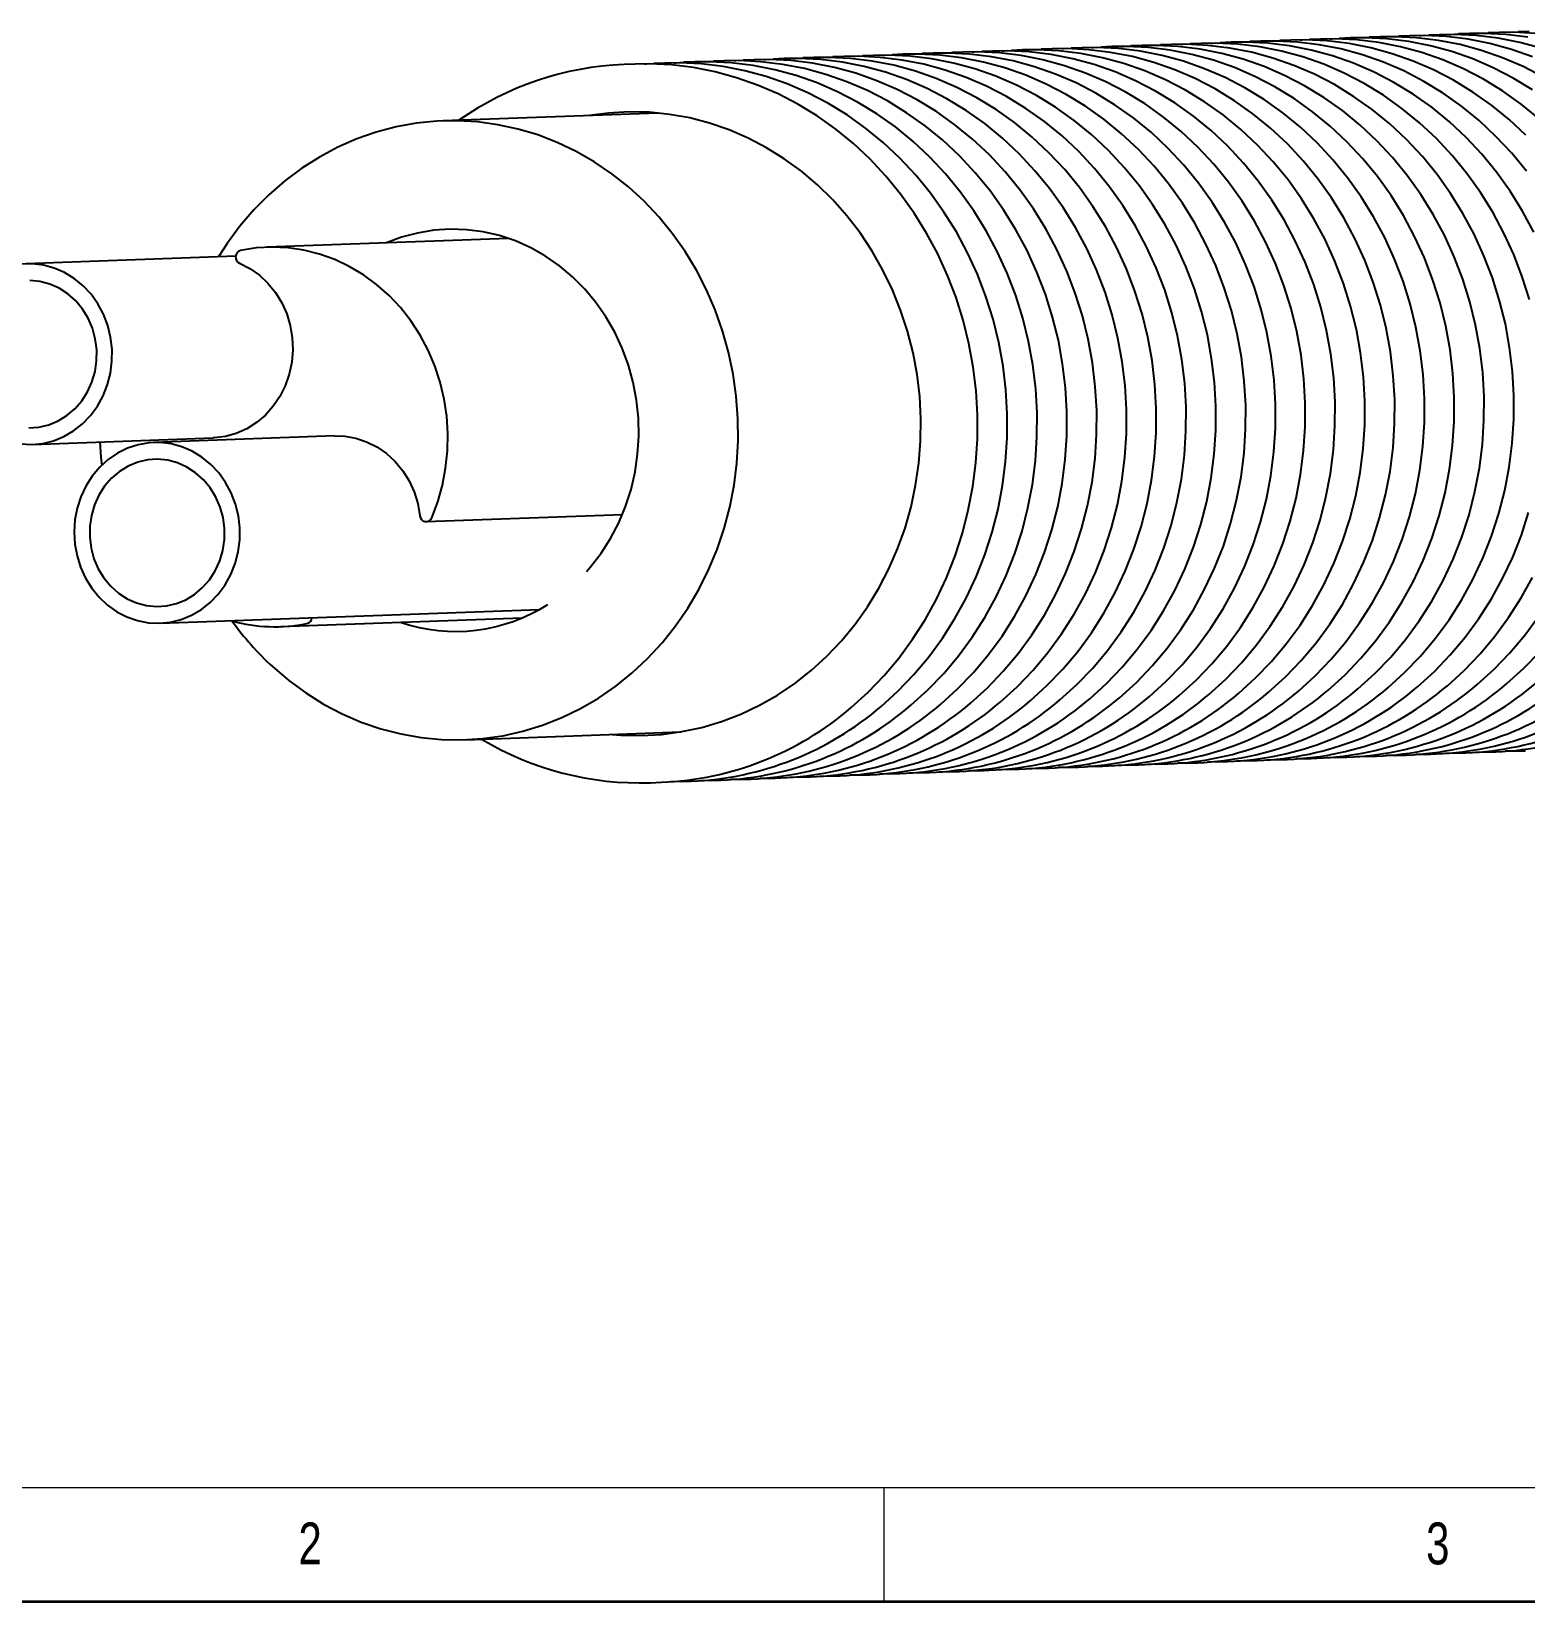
# Model space of a CAD drawing. Header units: millimetres. Extents: x 6 to 413, y 7 to 291.
# Drawn here: x 72.8 to 138.9, y 7.1 to 76.6 of the extents above; entities that cross this region are included whole.
import ezdxf

# ---------------------------------------------------------------- set-up
doc = ezdxf.new("R2010")
doc.units = ezdxf.units.MM
doc.styles.add('SLDTEXTSTYLE2', font='TXT', dxfattribs={"width": 0.75})

msp = doc.modelspace()

# ---------------------------------------------------------------- linework, layer by layer
at = {"color": 7, "linetype": 'Continuous', "lineweight": 25}
for p, q in [((135.0993, 76.4396), (134.6118, 76.4218)), ((136.4181, 76.4879), (135.9305, 76.47)), ((137.7368, 76.5361), (137.2493, 76.5183)), ((139.0555, 76.5843), (138.568, 76.5665)), ((116.6373, 75.7643), (116.1498, 75.7464)), ((117.9561, 75.8125), (117.4685, 75.7947)), ((119.2748, 75.8608), (118.7872, 75.8429)), ((120.5935, 75.909), (120.106, 75.8912)), ((121.9122, 75.9572), (121.4247, 75.9394)), ((123.2309, 76.0055), (122.7434, 75.9876)), ((124.5496, 76.0537), (124.0621, 76.0359)), ((125.8683, 76.102), (125.3808, 76.0841)), ((127.1871, 76.1502), (126.6995, 76.1324)), ((128.5058, 76.1984), (128.0182, 76.1806)), ((129.8245, 76.2467), (129.337, 76.2288)), ((131.1432, 76.2949), (130.6557, 76.2771)), ((132.4619, 76.3431), (131.9744, 76.3253)), ((133.7806, 76.3914), (133.2931, 76.3735)), ((99.4941, 75.1372), (99.0065, 75.1193)), ((100.8128, 75.1854), (100.3252, 75.1676)), ((102.1315, 75.2337), (101.644, 75.2158)), ((103.4502, 75.2819), (102.9627, 75.2641)), ((104.7689, 75.3301), (104.2814, 75.3123)), ((106.0876, 75.3784), (105.6001, 75.3605)), ((107.4063, 75.4266), (106.9188, 75.4088)), ((108.7251, 75.4748), (108.2375, 75.457)), ((110.0438, 75.5231), (109.5562, 75.5053)), ((111.3625, 75.5713), (110.875, 75.5535)), ((112.6812, 75.6196), (112.1937, 75.6017)), ((113.9999, 75.6678), (113.5124, 75.65)), ((115.3186, 75.716), (114.8311, 75.6982)), ((100.51, 72.9729), (90.9988, 72.625)), ((93.8865, 67.427), (83.2004, 67.0361)), ((81.8195, 66.6416), (72.5429, 66.3023)), ((72.8354, 58.3077), (80.8276, 58.6)), ((86.1873, 58.6835), (78.1951, 58.3911)), ((90.2559, 54.8913), (98.9304, 55.2086)), ((78.4875, 50.3965), (95.2587, 51.01)), ((83.8145, 50.2474), (94.5006, 50.6383)), ((92.0005, 45.2433), (101.5116, 45.5912)), ((130.4994, 44.4501), (130.987, 44.4679)), ((131.8181, 44.4983), (131.4023, 44.4896)), ((131.8181, 44.4983), (132.3057, 44.5162)), ((133.1369, 44.5466), (132.721, 44.5378)), ((133.1369, 44.5466), (133.6244, 44.5644)), ((134.4556, 44.5948), (134.0397, 44.5861)), ((134.4556, 44.5948), (134.9431, 44.6126)), ((135.7743, 44.643), (135.3585, 44.6343)), ((135.7743, 44.643), (136.2618, 44.6609)), ((137.093, 44.6913), (136.6772, 44.6825)), ((137.093, 44.6913), (137.5805, 44.7091)), ((138.4117, 44.7395), (137.9959, 44.7308)), ((138.4117, 44.7395), (138.8992, 44.7574)), ((112.0374, 43.7747), (111.6216, 43.766)), ((112.0374, 43.7747), (112.525, 43.7926)), ((113.3561, 43.823), (112.9403, 43.8143)), ((113.3561, 43.823), (113.8437, 43.8408)), ((114.6749, 43.8712), (114.259, 43.8625)), ((114.6749, 43.8712), (115.1624, 43.8891)), ((115.9936, 43.9195), (115.5777, 43.9107)), ((115.9936, 43.9195), (116.4811, 43.9373)), ((117.3123, 43.9677), (116.8965, 43.959)), ((117.3123, 43.9677), (117.7998, 43.9855)), ((118.631, 44.0159), (118.2152, 44.0072)), ((118.631, 44.0159), (119.1185, 44.0338)), ((119.9497, 44.0642), (119.5339, 44.0554)), ((119.9497, 44.0642), (120.4372, 44.082)), ((121.2684, 44.1124), (120.8526, 44.1037)), ((121.2684, 44.1124), (121.756, 44.1303)), ((122.5871, 44.1607), (122.1713, 44.1519)), ((122.5871, 44.1607), (123.0747, 44.1785)), ((123.9059, 44.2089), (123.49, 44.2002)), ((123.9059, 44.2089), (124.3934, 44.2267)), ((125.2246, 44.2571), (124.8087, 44.2484)), ((125.2246, 44.2571), (125.7121, 44.275)), ((126.5433, 44.3054), (126.1275, 44.2966)), ((126.5433, 44.3054), (127.0308, 44.3232)), ((127.862, 44.3536), (127.4462, 44.3449)), ((127.862, 44.3536), (128.3495, 44.3714)), ((129.1807, 44.4018), (128.7649, 44.3931)), ((129.1807, 44.4018), (129.6682, 44.4197)), ((130.4994, 44.4501), (130.0836, 44.4414)), ((100.169, 43.3406), (100.6565, 43.3584)), ((101.4877, 43.3888), (101.0719, 43.3801)), ((101.4877, 43.3888), (101.9752, 43.4067)), ((102.8064, 43.4371), (102.3906, 43.4283)), ((102.8064, 43.4371), (103.294, 43.4549)), ((104.1251, 43.4853), (103.7093, 43.4766)), ((104.1251, 43.4853), (104.6127, 43.5031)), ((105.4439, 43.5336), (105.028, 43.5248)), ((105.4439, 43.5336), (105.9314, 43.5514)), ((106.7626, 43.5818), (106.3467, 43.5731)), ((106.7626, 43.5818), (107.2501, 43.5996)), ((108.0813, 43.63), (107.6655, 43.6213)), ((108.0813, 43.63), (108.5688, 43.6479)), ((109.4, 43.6783), (108.9842, 43.6695)), ((109.4, 43.6783), (109.8875, 43.6961)), ((110.7187, 43.7265), (110.3029, 43.7178)), ((110.7187, 43.7265), (111.2062, 43.7443))]:
    msp.add_line(p, q, dxfattribs=at)
at = {"color": 7, "linetype": 'Continuous', "lineweight": 18}
for p, q in [((221.2163, 12.1436), (11.2973, 12.1436)), ((110.4973, 12.1436), (110.4973, 7.1062))]:
    msp.add_line(p, q, dxfattribs=at)
at = {"color": 7, "linetype": 'Continuous', "lineweight": 35}
msp.add_line((6.2734, 7.1062), (413.064, 7.1062), dxfattribs=at)
at = {"color": 7, "linetype": 'Continuous', "lineweight": 25, "flags": 128}
for points in [[(139.5878, 75.8392), (138.6412, 76.0962), (137.6814, 76.2838), (136.7126, 76.4011), (135.7392, 76.4477), (135.0993, 76.4396)], [(135.5152, 76.4484), (135.5968, 76.4536), (135.9305, 76.47)], [(139.0001, 76.3321), (138.0313, 76.4494), (137.0579, 76.4959), (136.4181, 76.4879)], [(136.8339, 76.4966), (136.9155, 76.5019), (137.2493, 76.5183)], [(139.35, 76.4976), (138.3767, 76.5442), (137.7368, 76.5361)], [(138.1526, 76.5448), (138.2342, 76.5501), (138.568, 76.5665)], [(115.7345, 75.7248), (115.8161, 75.7301), (116.1498, 75.7464)], [(126.2055, 47.2962), (126.9519, 47.9737), (127.6548, 48.7043), (128.3111, 49.4848), (128.9178, 50.3118), (129.4723, 51.1814), (129.9721, 52.0899), (130.4149, 53.0332), (130.7988, 54.007), (131.122, 55.007), (131.3831, 56.0288), (131.581, 57.0677), (131.7147, 58.1192), (131.7837, 59.1785), (131.7876, 60.2409), (131.7264, 61.3017), (131.6005, 62.3561), (131.4103, 63.3995), (131.1567, 64.4271), (130.8409, 65.4343), (130.4643, 66.4168), (130.0285, 67.37), (129.5354, 68.2897), (128.9874, 69.1719), (128.3868, 70.0125), (127.7363, 70.8079), (127.0389, 71.5544), (126.2976, 72.2488), (125.5157, 72.8879), (124.6968, 73.4689), (123.8445, 73.9891), (122.9626, 74.4464), (122.055, 74.8385), (121.1258, 75.1638), (120.1792, 75.4209), (119.2194, 75.6085), (118.2506, 75.7258), (117.2772, 75.7724), (116.6373, 75.7643)], [(117.0532, 75.773), (117.1348, 75.7783), (117.4685, 75.7947)], [(127.5242, 47.3444), (128.2706, 48.0219), (128.9735, 48.7525), (129.6298, 49.5331), (130.2365, 50.36), (130.791, 51.2297), (131.2908, 52.1382), (131.7336, 53.0814), (132.1175, 54.0552), (132.4407, 55.0552), (132.7018, 56.077), (132.8997, 57.1159), (133.0334, 58.1674), (133.1024, 59.2267), (133.1063, 60.2892), (133.0451, 61.3499), (132.9192, 62.4044), (132.729, 63.4477), (132.4755, 64.4753), (132.1596, 65.4826), (131.783, 66.465), (131.3472, 67.4182), (130.8542, 68.338), (130.3061, 69.2201), (129.7055, 70.0607), (129.055, 70.8561), (128.3576, 71.6026), (127.6163, 72.297), (126.8344, 72.9361), (126.0155, 73.5171), (125.1632, 74.0374), (124.2813, 74.4946), (123.3737, 74.8867), (122.4446, 75.2121), (121.4979, 75.4691), (120.5381, 75.6567), (119.5693, 75.774), (118.5959, 75.8206), (117.9561, 75.8125)], [(118.3719, 75.8213), (118.4535, 75.8265), (118.7872, 75.8429)], [(128.8429, 47.3926), (129.5893, 48.0701), (130.2922, 48.8008), (130.9485, 49.5813), (131.5552, 50.4083), (132.1097, 51.2779), (132.6095, 52.1864), (133.0523, 53.1297), (133.4362, 54.1035), (133.7594, 55.1035), (134.0205, 56.1252), (134.2184, 57.1642), (134.3521, 58.2157), (134.4211, 59.275), (134.425, 60.3374), (134.3639, 61.3982), (134.2379, 62.4526), (134.0477, 63.4959), (133.7942, 64.5235), (133.4784, 65.5308), (133.1017, 66.5132), (132.6659, 67.4665), (132.1729, 68.3862), (131.6248, 69.2684), (131.0242, 70.109), (130.3738, 70.9043), (129.6763, 71.6509), (128.935, 72.3452), (128.1531, 72.9843), (127.3342, 73.5653), (126.4819, 74.0856), (125.6, 74.5428), (124.6924, 74.935), (123.7633, 75.2603), (122.8167, 75.5173), (121.8568, 75.705), (120.888, 75.8223), (119.9147, 75.8688), (119.2748, 75.8608)], [(119.6906, 75.8695), (119.7722, 75.8748), (120.106, 75.8912)], [(130.1617, 47.4409), (130.908, 48.1184), (131.6109, 48.849), (132.2672, 49.6296), (132.874, 50.4565), (133.4285, 51.3262), (133.9282, 52.2346), (134.371, 53.1779), (134.7549, 54.1517), (135.0781, 55.1517), (135.3392, 56.1735), (135.5371, 57.2124), (135.6708, 58.2639), (135.7398, 59.3232), (135.7437, 60.3856), (135.6826, 61.4464), (135.5566, 62.5008), (135.3664, 63.5442), (135.1129, 64.5718), (134.7971, 65.579), (134.4204, 66.5615), (133.9846, 67.5147), (133.4916, 68.4344), (132.9435, 69.3166), (132.343, 70.1572), (131.6925, 70.9526), (130.995, 71.6991), (130.2537, 72.3935), (129.4719, 73.0326), (128.6529, 73.6136), (127.8006, 74.1338), (126.9187, 74.5911), (126.0111, 74.9832), (125.082, 75.3085), (124.1354, 75.5656), (123.1755, 75.7532), (122.2068, 75.8705), (121.2334, 75.9171), (120.5935, 75.909)], [(121.0093, 75.9177), (121.0909, 75.923), (121.4247, 75.9394)], [(131.4804, 47.4891), (132.2267, 48.1666), (132.9296, 48.8973), (133.5859, 49.6778), (134.1927, 50.5047), (134.7472, 51.3744), (135.2469, 52.2829), (135.6898, 53.2261), (136.0736, 54.1999), (136.3968, 55.2), (136.658, 56.2217), (136.8558, 57.2607), (136.9895, 58.3121), (137.0585, 59.3714), (137.0624, 60.4339), (137.0013, 61.4947), (136.8753, 62.5491), (136.6852, 63.5924), (136.4316, 64.62), (136.1158, 65.6273), (135.7391, 66.6097), (135.3033, 67.5629), (134.8103, 68.4827), (134.2623, 69.3648), (133.6617, 70.2055), (133.0112, 71.0008), (132.3137, 71.7474), (131.5724, 72.4417), (130.7906, 73.0808), (129.9717, 73.6618), (129.1193, 74.1821), (128.2374, 74.6393), (127.3299, 75.0315), (126.4007, 75.3568), (125.4541, 75.6138), (124.4942, 75.8014), (123.5255, 75.9188), (122.5521, 75.9653), (121.9122, 75.9572)], [(122.328, 75.966), (122.4096, 75.9712), (122.7434, 75.9876)], [(132.7991, 47.5374), (133.5455, 48.2149), (134.2484, 48.9455), (134.9046, 49.726), (135.5114, 50.553), (136.0659, 51.4226), (136.5657, 52.3311), (137.0085, 53.2744), (137.3923, 54.2482), (137.7156, 55.2482), (137.9767, 56.27), (138.1745, 57.3089), (138.3083, 58.3604), (138.3772, 59.4197), (138.3811, 60.4821), (138.32, 61.5429), (138.1941, 62.5973), (138.0039, 63.6407), (137.7503, 64.6683), (137.4345, 65.6755), (137.0578, 66.6579), (136.622, 67.6112), (136.129, 68.5309), (135.581, 69.4131), (134.9804, 70.2537), (134.3299, 71.0491), (133.6325, 71.7956), (132.8911, 72.49), (132.1093, 73.1291), (131.2904, 73.71), (130.438, 74.2303), (129.5561, 74.6875), (128.6486, 75.0797), (127.7194, 75.405), (126.7728, 75.6621), (125.813, 75.8497), (124.8442, 75.967), (123.8708, 76.0135), (123.2309, 76.0055)], [(123.6467, 76.0142), (123.7283, 76.0195), (124.0621, 76.0359)], [(139.069, 64.7165), (138.7532, 65.7238), (138.3766, 66.7062), (137.9407, 67.6594), (137.4477, 68.5791), (136.8997, 69.4613), (136.2991, 70.3019), (135.6486, 71.0973), (134.9512, 71.8438), (134.2099, 72.5382), (133.428, 73.1773), (132.6091, 73.7583), (131.7568, 74.2786), (130.8749, 74.7358), (129.9673, 75.1279), (129.0381, 75.4533), (128.0915, 75.7103), (127.1317, 75.8979), (126.1629, 76.0152), (125.1895, 76.0618), (124.5496, 76.0537)], [(124.9655, 76.0624), (125.0471, 76.0677), (125.3808, 76.0841)], [(139.2595, 67.7076), (138.7664, 68.6274), (138.2184, 69.5095), (137.6178, 70.3502), (136.9673, 71.1455), (136.2699, 71.8921), (135.5286, 72.5864), (134.7467, 73.2255), (133.9278, 73.8065), (133.0755, 74.3268), (132.1936, 74.784), (131.286, 75.1762), (130.3568, 75.5015), (129.4102, 75.7585), (128.4504, 75.9461), (127.4816, 76.0635), (126.5082, 76.11), (125.8683, 76.102)], [(126.2842, 76.1107), (126.3658, 76.116), (126.6995, 76.1324)], [(138.9365, 70.3984), (138.286, 71.1938), (137.5886, 71.9403), (136.8473, 72.6347), (136.0654, 73.2738), (135.2465, 73.8548), (134.3942, 74.375), (133.5123, 74.8323), (132.6047, 75.2244), (131.6756, 75.5497), (130.7289, 75.8068), (129.7691, 75.9944), (128.8003, 76.1117), (127.8269, 76.1583), (127.1871, 76.1502)], [(127.6029, 76.1589), (127.6845, 76.1642), (128.0182, 76.1806)], [(138.9073, 71.9885), (138.166, 72.6829), (137.3841, 73.322), (136.5652, 73.903), (135.7129, 74.4233), (134.831, 74.8805), (133.9234, 75.2727), (132.9943, 75.598), (132.0477, 75.855), (131.0878, 76.0426), (130.119, 76.16), (129.1457, 76.2065), (128.5058, 76.1984)], [(128.9216, 76.2072), (129.0032, 76.2124), (129.337, 76.2288)], [(139.4847, 72.7312), (138.7029, 73.3703), (137.8839, 73.9512), (137.0316, 74.4715), (136.1497, 74.9287), (135.2422, 75.3209), (134.313, 75.6462), (133.3664, 75.9033), (132.4065, 76.0909), (131.4378, 76.2082), (130.4644, 76.2547), (129.8245, 76.2467)], [(130.2403, 76.2554), (130.3219, 76.2607), (130.6557, 76.2771)], [(139.2027, 73.9995), (138.3503, 74.5197), (137.4684, 74.977), (136.5609, 75.3691), (135.6317, 75.6945), (134.6851, 75.9515), (133.7252, 76.1391), (132.7565, 76.2564), (131.7831, 76.303), (131.1432, 76.2949)], [(131.559, 76.3036), (131.6406, 76.3089), (131.9744, 76.3253)], [(139.6691, 74.568), (138.7871, 75.0252), (137.8796, 75.4174), (136.9504, 75.7427), (136.0038, 75.9997), (135.044, 76.1873), (134.0752, 76.3047), (133.1018, 76.3512), (132.4619, 76.3431)], [(132.8777, 76.3519), (132.9593, 76.3572), (133.2931, 76.3735)], [(139.1983, 75.4656), (138.2691, 75.7909), (137.3225, 76.048), (136.3627, 76.2356), (135.3939, 76.3529), (134.4205, 76.3995), (133.7806, 76.3914)], [(134.1965, 76.4001), (134.2781, 76.4054), (134.6118, 76.4218)], [(109.0622, 46.6691), (109.8086, 47.3466), (110.5115, 48.0772), (111.1678, 48.8577), (111.7745, 49.6847), (112.329, 50.5543), (112.8288, 51.4628), (113.2716, 52.4061), (113.6555, 53.3799), (113.9787, 54.3799), (114.2398, 55.4017), (114.4377, 56.4406), (114.5714, 57.4921), (114.6404, 58.5514), (114.6443, 59.6138), (114.5831, 60.6746), (114.4572, 61.729), (114.267, 62.7724), (114.0134, 63.8), (113.6976, 64.8072), (113.321, 65.7897), (112.8852, 66.7429), (112.3921, 67.6626), (111.8441, 68.5448), (111.2435, 69.3854), (110.593, 70.1808), (109.8956, 70.9273), (109.1543, 71.6217), (108.3724, 72.2608), (107.5535, 72.8418), (106.7012, 73.362), (105.8193, 73.8193), (104.9117, 74.2114), (103.9826, 74.5367), (103.0359, 74.7938), (102.0761, 74.9814), (101.1073, 75.0987), (100.1339, 75.1452), (99.4941, 75.1372)], [(99.9099, 75.1459), (99.9915, 75.1512), (100.3252, 75.1676)], [(110.3809, 46.7173), (111.1273, 47.3948), (111.8302, 48.1254), (112.4865, 48.906), (113.0932, 49.7329), (113.6477, 50.6026), (114.1475, 51.5111), (114.5903, 52.4543), (114.9742, 53.4281), (115.2974, 54.4281), (115.5585, 55.4499), (115.7564, 56.4888), (115.8901, 57.5403), (115.9591, 58.5996), (115.963, 59.6621), (115.9018, 60.7228), (115.7759, 61.7773), (115.5857, 62.8206), (115.3322, 63.8482), (115.0164, 64.8555), (114.6397, 65.8379), (114.2039, 66.7911), (113.7109, 67.7109), (113.1628, 68.593), (112.5622, 69.4336), (111.9118, 70.229), (111.2143, 70.9755), (110.473, 71.6699), (109.6911, 72.309), (108.8722, 72.89), (108.0199, 73.4103), (107.138, 73.8675), (106.2304, 74.2596), (105.3013, 74.585), (104.3547, 74.842), (103.3948, 75.0296), (102.426, 75.1469), (101.4527, 75.1935), (100.8128, 75.1854)], [(101.2286, 75.1941), (101.3102, 75.1994), (101.644, 75.2158)], [(111.6996, 46.7655), (112.446, 47.443), (113.1489, 48.1737), (113.8052, 48.9542), (114.412, 49.7812), (114.9665, 50.6508), (115.4662, 51.5593), (115.909, 52.5026), (116.2929, 53.4764), (116.6161, 54.4764), (116.8772, 55.4981), (117.0751, 56.5371), (117.2088, 57.5886), (117.2778, 58.6479), (117.2817, 59.7103), (117.2206, 60.7711), (117.0946, 61.8255), (116.9044, 62.8688), (116.6509, 63.8964), (116.3351, 64.9037), (115.9584, 65.8861), (115.5226, 66.8393), (115.0296, 67.7591), (114.4815, 68.6412), (113.8809, 69.4819), (113.2305, 70.2772), (112.533, 71.0238), (111.7917, 71.7181), (111.0099, 72.3572), (110.1909, 72.9382), (109.3386, 73.4585), (108.4567, 73.9157), (107.5491, 74.3079), (106.62, 74.6332), (105.6734, 74.8902), (104.7135, 75.0778), (103.7448, 75.1952), (102.7714, 75.2417), (102.1315, 75.2337)], [(102.5473, 75.2424), (102.6289, 75.2477), (102.9627, 75.2641)], [(113.0184, 46.8138), (113.7647, 47.4913), (114.4676, 48.2219), (115.1239, 49.0025), (115.7307, 49.8294), (116.2852, 50.6991), (116.7849, 51.6075), (117.2277, 52.5508), (117.6116, 53.5246), (117.9348, 54.5246), (118.196, 55.5464), (118.3938, 56.5853), (118.5275, 57.6368), (118.5965, 58.6961), (118.6004, 59.7585), (118.5393, 60.8193), (118.4133, 61.8737), (118.2232, 62.9171), (117.9696, 63.9447), (117.6538, 64.9519), (117.2771, 65.9344), (116.8413, 66.8876), (116.3483, 67.8073), (115.8003, 68.6895), (115.1997, 69.5301), (114.5492, 70.3255), (113.8517, 71.072), (113.1104, 71.7664), (112.3286, 72.4055), (111.5096, 72.9865), (110.6573, 73.5067), (109.7754, 73.964), (108.8679, 74.3561), (107.9387, 74.6814), (106.9921, 74.9385), (106.0322, 75.1261), (105.0635, 75.2434), (104.0901, 75.29), (103.4502, 75.2819)], [(103.866, 75.2906), (103.9476, 75.2959), (104.2814, 75.3123)], [(114.3371, 46.862), (115.0834, 47.5395), (115.7864, 48.2702), (116.4426, 49.0507), (117.0494, 49.8776), (117.6039, 50.7473), (118.1037, 51.6558), (118.5465, 52.599), (118.9303, 53.5728), (119.2536, 54.5729), (119.5147, 55.5946), (119.7125, 56.6336), (119.8462, 57.685), (119.9152, 58.7443), (119.9191, 59.8068), (119.858, 60.8676), (119.732, 61.922), (119.5419, 62.9653), (119.2883, 63.9929), (118.9725, 65.0002), (118.5958, 65.9826), (118.16, 66.9358), (117.667, 67.8556), (117.119, 68.7377), (116.5184, 69.5784), (115.8679, 70.3737), (115.1705, 71.1203), (114.4291, 71.8146), (113.6473, 72.4537), (112.8284, 73.0347), (111.976, 73.555), (111.0941, 74.0122), (110.1866, 74.4044), (109.2574, 74.7297), (108.3108, 74.9867), (107.351, 75.1743), (106.3822, 75.2917), (105.4088, 75.3382), (104.7689, 75.3301)], [(105.1847, 75.3389), (105.2663, 75.3441), (105.6001, 75.3605)], [(115.6558, 46.9103), (116.4022, 47.5878), (117.1051, 48.3184), (117.7614, 49.0989), (118.3681, 49.9259), (118.9226, 50.7955), (119.4224, 51.704), (119.8652, 52.6473), (120.249, 53.6211), (120.5723, 54.6211), (120.8334, 55.6429), (121.0312, 56.6818), (121.165, 57.7333), (121.2339, 58.7926), (121.2379, 59.855), (121.1767, 60.9158), (121.0508, 61.9702), (120.8606, 63.0136), (120.607, 64.0411), (120.2912, 65.0484), (119.9146, 66.0308), (119.4787, 66.9841), (118.9857, 67.9038), (118.4377, 68.786), (117.8371, 69.6266), (117.1866, 70.422), (116.4892, 71.1685), (115.7479, 71.8629), (114.966, 72.502), (114.1471, 73.0829), (113.2948, 73.6032), (112.4129, 74.0604), (111.5053, 74.4526), (110.5761, 74.7779), (109.6295, 75.035), (108.6697, 75.2226), (107.7009, 75.3399), (106.7275, 75.3864), (106.0876, 75.3784)], [(106.5035, 75.3871), (106.5851, 75.3924), (106.9188, 75.4088)], [(116.9745, 46.9585), (117.7209, 47.636), (118.4238, 48.3666), (119.0801, 49.1472), (119.6868, 49.9741), (120.2413, 50.8438), (120.7411, 51.7523), (121.1839, 52.6955), (121.5678, 53.6693), (121.891, 54.6693), (122.1521, 55.6911), (122.35, 56.73), (122.4837, 57.7815), (122.5526, 58.8408), (122.5566, 59.9032), (122.4954, 60.964), (122.3695, 62.0185), (122.1793, 63.0618), (121.9257, 64.0894), (121.6099, 65.0967), (121.2333, 66.0791), (120.7975, 67.0323), (120.3044, 67.952), (119.7564, 68.8342), (119.1558, 69.6748), (118.5053, 70.4702), (117.8079, 71.2167), (117.0666, 71.9111), (116.2847, 72.5502), (115.4658, 73.1312), (114.6135, 73.6515), (113.7316, 74.1087), (112.824, 74.5008), (111.8948, 74.8262), (110.9482, 75.0832), (109.9884, 75.2708), (109.0196, 75.3881), (108.0462, 75.4347), (107.4063, 75.4266)], [(107.8222, 75.4353), (107.9038, 75.4406), (108.2375, 75.457)], [(118.2932, 47.0067), (119.0396, 47.6842), (119.7425, 48.4149), (120.3988, 49.1954), (121.0055, 50.0224), (121.56, 50.892), (122.0598, 51.8005), (122.5026, 52.7438), (122.8865, 53.7176), (123.2097, 54.7176), (123.4708, 55.7393), (123.6687, 56.7783), (123.8024, 57.8297), (123.8714, 58.8891), (123.8753, 59.9515), (123.8141, 61.0123), (123.6882, 62.0667), (123.498, 63.11), (123.2445, 64.1376), (122.9286, 65.1449), (122.552, 66.1273), (122.1162, 67.0805), (121.6232, 68.0003), (121.0751, 68.8824), (120.4745, 69.7231), (119.824, 70.5184), (119.1266, 71.265), (118.3853, 71.9593), (117.6034, 72.5984), (116.7845, 73.1794), (115.9322, 73.6997), (115.0503, 74.1569), (114.1427, 74.5491), (113.2136, 74.8744), (112.2669, 75.1314), (111.3071, 75.319), (110.3383, 75.4364), (109.3649, 75.4829), (108.7251, 75.4748)], [(109.1409, 75.4836), (109.2225, 75.4889), (109.5562, 75.5053)], [(119.6119, 47.055), (120.3583, 47.7325), (121.0612, 48.4631), (121.7175, 49.2437), (122.3242, 50.0706), (122.8787, 50.9403), (123.3785, 51.8487), (123.8213, 52.792), (124.2052, 53.7658), (124.5284, 54.7658), (124.7895, 55.7876), (124.9874, 56.8265), (125.1211, 57.878), (125.1901, 58.9373), (125.194, 59.9997), (125.1328, 61.0605), (125.0069, 62.1149), (124.8167, 63.1583), (124.5632, 64.1859), (124.2474, 65.1931), (123.8707, 66.1756), (123.4349, 67.1288), (122.9419, 68.0485), (122.3938, 68.9307), (121.7932, 69.7713), (121.1428, 70.5667), (120.4453, 71.3132), (119.704, 72.0076), (118.9221, 72.6467), (118.1032, 73.2277), (117.2509, 73.7479), (116.369, 74.2052), (115.4614, 74.5973), (114.5323, 74.9226), (113.5857, 75.1797), (112.6258, 75.3673), (111.657, 75.4846), (110.6837, 75.5312), (110.0438, 75.5231)], [(110.4596, 75.5318), (110.5412, 75.5371), (110.875, 75.5535)], [(120.9306, 47.1032), (121.677, 47.7807), (122.3799, 48.5114), (123.0362, 49.2919), (123.643, 50.1188), (124.1975, 50.9885), (124.6972, 51.897), (125.14, 52.8402), (125.5239, 53.814), (125.8471, 54.8141), (126.1082, 55.8358), (126.3061, 56.8747), (126.4398, 57.9262), (126.5088, 58.9855), (126.5127, 60.048), (126.4516, 61.1088), (126.3256, 62.1632), (126.1354, 63.2065), (125.8819, 64.2341), (125.5661, 65.2414), (125.1894, 66.2238), (124.7536, 67.177), (124.2606, 68.0968), (123.7125, 68.9789), (123.112, 69.8196), (122.4615, 70.6149), (121.764, 71.3614), (121.0227, 72.0558), (120.2409, 72.6949), (119.4219, 73.2759), (118.5696, 73.7962), (117.6877, 74.2534), (116.7801, 74.6456), (115.851, 74.9709), (114.9044, 75.2279), (113.9445, 75.4155), (112.9758, 75.5329), (112.0024, 75.5794), (111.3625, 75.5713)], [(111.7783, 75.5801), (111.8599, 75.5853), (112.1937, 75.6017)], [(122.2494, 47.1514), (122.9957, 47.8289), (123.6986, 48.5596), (124.3549, 49.3401), (124.9617, 50.1671), (125.5162, 51.0367), (126.0159, 51.9452), (126.4588, 52.8885), (126.8426, 53.8623), (127.1658, 54.8623), (127.427, 55.8841), (127.6248, 56.923), (127.7585, 57.9745), (127.8275, 59.0338), (127.8314, 60.0962), (127.7703, 61.157), (127.6443, 62.2114), (127.4542, 63.2547), (127.2006, 64.2823), (126.8848, 65.2896), (126.5081, 66.272), (126.0723, 67.2253), (125.5793, 68.145), (125.0313, 69.0272), (124.4307, 69.8678), (123.7802, 70.6632), (123.0827, 71.4097), (122.3414, 72.1041), (121.5596, 72.7432), (120.7406, 73.3241), (119.8883, 73.8444), (119.0064, 74.3016), (118.0989, 74.6938), (117.1697, 75.0191), (116.2231, 75.2762), (115.2632, 75.4638), (114.2945, 75.5811), (113.3211, 75.6276), (112.6812, 75.6196)], [(113.097, 75.6283), (113.1786, 75.6336), (113.5124, 75.65)], [(123.5681, 47.1997), (124.3145, 47.8772), (125.0174, 48.6078), (125.6736, 49.3884), (126.2804, 50.2153), (126.8349, 51.085), (127.3347, 51.9935), (127.7775, 52.9367), (128.1613, 53.9105), (128.4846, 54.9105), (128.7457, 55.9323), (128.9435, 56.9712), (129.0773, 58.0227), (129.1462, 59.082), (129.1501, 60.1444), (129.089, 61.2052), (128.963, 62.2596), (128.7729, 63.303), (128.5193, 64.3306), (128.2035, 65.3378), (127.8268, 66.3203), (127.391, 67.2735), (126.898, 68.1932), (126.35, 69.0754), (125.7494, 69.916), (125.0989, 70.7114), (124.4015, 71.4579), (123.6601, 72.1523), (122.8783, 72.7914), (122.0594, 73.3724), (121.207, 73.8926), (120.3251, 74.3499), (119.4176, 74.742), (118.4884, 75.0674), (117.5418, 75.3244), (116.582, 75.512), (115.6132, 75.6293), (114.6398, 75.6759), (113.9999, 75.6678)], [(114.4157, 75.6765), (114.4973, 75.6818), (114.8311, 75.6982)], [(124.8868, 47.2479), (125.6332, 47.9254), (126.3361, 48.6561), (126.9924, 49.4366), (127.5991, 50.2636), (128.1536, 51.1332), (128.6534, 52.0417), (129.0962, 52.9849), (129.4801, 53.9588), (129.8033, 54.9588), (130.0644, 55.9805), (130.2623, 57.0195), (130.396, 58.0709), (130.4649, 59.1303), (130.4689, 60.1927), (130.4077, 61.2535), (130.2818, 62.3079), (130.0916, 63.3512), (129.838, 64.3788), (129.5222, 65.3861), (129.1456, 66.3685), (128.7097, 67.3217), (128.2167, 68.2415), (127.6687, 69.1236), (127.0681, 69.9643), (126.4176, 70.7596), (125.7202, 71.5062), (124.9789, 72.2005), (124.197, 72.8396), (123.3781, 73.4206), (122.5258, 73.9409), (121.6439, 74.3981), (120.7363, 74.7903), (119.8071, 75.1156), (118.8605, 75.3726), (117.9007, 75.5602), (116.9319, 75.6776), (115.9585, 75.7241), (115.3186, 75.716)], [(98.4737, 45.4801), (98.8647, 45.4495), (99.7676, 45.4296), (100.6692, 45.4799), (101.5647, 45.6003), (102.4497, 45.7901), (103.3196, 46.0484), (104.17, 46.3739), (104.9966, 46.7648), (105.7951, 47.2193), (106.5615, 47.7349), (107.2918, 48.3091), (107.9825, 48.9389), (108.6298, 49.6211), (109.2306, 50.3523), (109.7818, 51.1287), (110.2805, 51.9464), (110.7242, 52.8012), (111.1108, 53.6887), (111.4381, 54.6044), (111.7045, 55.5437), (111.9087, 56.5017), (112.0496, 57.4737), (112.1266, 58.4545), (112.1391, 59.4393), (112.0872, 60.4231), (111.9711, 61.4007), (111.7915, 62.3672), (111.5491, 63.3178), (111.2453, 64.2474), (110.8816, 65.1515), (110.4599, 66.0254), (109.9823, 66.8647), (109.4512, 67.665), (108.8694, 68.4224), (108.2398, 69.1329), (107.5656, 69.7929), (106.8503, 70.399), (106.0975, 70.9482), (105.311, 71.4377), (104.4949, 71.865), (103.6532, 72.2278), (102.7904, 72.5245), (101.9108, 72.7533), (101.0188, 72.9132), (100.119, 73.0034), (99.2161, 73.0233), (98.3145, 72.973), (97.4721, 72.8617)], [(83.4504, 48.4754), (84.167, 47.8643), (84.9218, 47.3109), (85.7109, 46.8181), (86.5302, 46.3885), (87.3753, 46.0243), (88.242, 45.7274), (89.1257, 45.4993), (90.0218, 45.3413), (90.9255, 45.2542), (91.8323, 45.2383), (92.7373, 45.2939), (93.6358, 45.4206), (94.5233, 45.6178), (95.3949, 45.8843), (96.2463, 46.219), (97.0729, 46.6199), (97.8704, 47.085), (98.6348, 47.6118), (99.3619, 48.1977), (100.048, 48.8396), (100.6896, 49.5341), (101.2833, 50.2777), (101.826, 51.0663), (102.3148, 51.896), (102.7472, 52.7623), (103.121, 53.6609), (103.4342, 54.5869), (103.6852, 55.5356), (103.8727, 56.502), (103.9956, 57.4811), (104.0534, 58.4678), (104.0458, 59.4569), (103.9727, 60.4432), (103.8346, 61.4217), (103.6322, 62.3873), (103.3666, 63.3348), (103.0391, 64.2594), (102.6514, 65.1562), (102.2056, 66.0206), (101.7039, 66.848), (101.1491, 67.6342), (100.544, 68.375), (99.8917, 69.0667), (99.1956, 69.7054), (98.4595, 70.288), (97.687, 70.8115), (96.8823, 71.273), (96.0495, 71.6701), (95.193, 72.0009), (94.3173, 72.2636), (93.4268, 72.4567), (92.5263, 72.5794), (91.6205, 72.6309), (90.714, 72.611), (89.8116, 72.5198), (88.9181, 72.3578), (88.0379, 72.1258), (87.1759, 71.825), (86.3363, 71.457), (85.5237, 71.0237), (84.7423, 70.5274), (83.9961, 69.9706), (83.289, 69.3563), (82.6247, 68.6877), (82.0066, 67.9682), (81.4381, 67.2016), (81.0555, 66.6137)], [(97.3393, 52.6792), (97.5212, 52.8879), (97.9904, 53.4976), (98.4073, 54.151), (98.7686, 54.843), (99.0714, 55.5678), (99.3133, 56.3198), (99.4922, 57.0928), (99.6068, 57.8807), (99.6561, 58.677), (99.6397, 59.4754), (99.5578, 60.2695), (99.411, 61.0528), (99.2005, 61.819), (98.928, 62.562), (98.5957, 63.2758), (98.2063, 63.9547), (97.7629, 64.5931), (97.269, 65.186), (96.7287, 65.7285), (96.1463, 66.2163), (95.5265, 66.6455), (94.8742, 67.0126), (94.1948, 67.3146), (93.4937, 67.5492), (92.7766, 67.7144), (92.0491, 67.809), (91.3172, 67.832), (90.5868, 67.7834), (89.8638, 67.6636), (89.1539, 67.4735), (88.4987, 67.23)], [(90.4945, 55.0632), (90.761, 55.7726), (90.9668, 56.506), (91.1102, 57.2573), (91.1899, 58.0201), (91.2054, 58.7882), (91.1564, 59.555), (91.0435, 60.3142), (90.8674, 61.0594), (90.6298, 61.7843), (90.3325, 62.483), (89.9782, 63.1495), (89.5697, 63.7783), (89.1104, 64.3641), (88.6043, 64.902), (88.0555, 65.3875), (87.4686, 65.8166), (86.8486, 66.1856), (86.2007, 66.4915), (85.5302, 66.7317), (84.8427, 66.9042), (84.1441, 67.0075), (83.4402, 67.0408), (82.7368, 67.0039), (82.0399, 66.8969)], [(72.3074, 58.3299), (72.7969, 58.3065), (73.2845, 58.3544), (73.7614, 58.4729), (74.2192, 58.6597), (74.6497, 58.9116), (75.0452, 59.224), (75.3987, 59.5914), (75.7038, 60.0073), (75.9551, 60.4641), (76.1481, 60.9538), (76.2794, 61.4676), (76.3467, 61.9964), (76.3487, 62.5306), (76.2853, 63.0608), (76.1578, 63.5776), (75.9684, 64.0716), (75.7205, 64.5341), (75.4185, 64.9568), (75.0677, 65.3322), (74.6746, 65.6536), (74.246, 65.9153), (73.7896, 66.1125), (73.3136, 66.2417), (72.8264, 66.3007), (72.3368, 66.2884)], [(81.9939, 66.3227), (82.4466, 66.0906), (82.8666, 65.7938), (83.2462, 65.4377), (83.5782, 65.0291), (83.8566, 64.5754), (84.0762, 64.0851), (84.2329, 63.5672), (84.3238, 63.0314), (84.3473, 62.4875), (84.3028, 61.9457), (84.1913, 61.4159), (84.0148, 60.908), (83.7765, 60.4314), (83.4809, 59.9949), (83.1334, 59.6066), (82.7405, 59.2738), (82.3095, 59.0024), (81.8483, 58.7977), (81.3655, 58.6633), (80.8701, 58.6018), (80.8276, 58.6)], [(72.6629, 59.0457), (73.1085, 59.0747), (73.5448, 59.1759), (73.962, 59.347), (74.3508, 59.5842), (74.7024, 59.8821), (75.0091, 60.2342), (75.2639, 60.6325), (75.4613, 61.0682), (75.5967, 61.5315), (75.6671, 62.0121), (75.671, 62.4992), (75.6084, 62.982), (75.4805, 63.4497), (75.2902, 63.8918), (75.0419, 64.2984), (74.741, 64.6606), (74.3942, 64.9701), (74.0094, 65.22), (73.5951, 65.4049), (73.1605, 65.5205), (72.7154, 65.5643)], [(75.4545, 51.9479), (75.7816, 51.5479), (76.1544, 51.1987), (76.5662, 50.9066), (77.0097, 50.6766), (77.4769, 50.513), (77.9596, 50.4187), (78.4491, 50.3953), (78.9366, 50.4433), (79.4136, 50.5617), (79.8714, 50.7485), (80.3019, 51.0004), (80.6974, 51.3129), (81.0508, 51.6803), (81.3559, 52.0961), (81.6073, 52.553), (81.8003, 53.0426), (81.9316, 53.5565), (81.9988, 54.0852), (82.0008, 54.6195), (81.9375, 55.1497), (81.81, 55.6664), (81.6206, 56.1605), (81.3726, 56.623), (81.0706, 57.0457), (80.7199, 57.4211), (80.3267, 57.7425), (79.8981, 58.0041), (79.4418, 58.2013), (78.9657, 58.3305), (78.4786, 58.3896), (77.989, 58.3773), (77.5056, 58.2939), (77.0372, 58.1409), (76.5921, 57.921), (76.1782, 57.6382), (75.8028, 57.2976), (75.4728, 56.9051), (75.194, 56.4677), (74.9713, 55.9934), (74.8088, 55.4905), (74.7093, 54.9681), (74.6746, 54.4354), (74.7053, 53.902), (74.801, 53.3773), (74.9598, 52.8708), (75.1789, 52.3915), (75.4545, 51.9479)], [(75.8115, 58.4165), (75.8584, 57.7285), (75.9, 57.395)], [(86.1873, 58.6835), (86.6438, 58.6692), (87.137, 58.5829), (87.6153, 58.4244), (88.0699, 58.1967), (88.4923, 57.904), (88.8748, 57.5517), (89.2101, 57.1463), (89.4922, 56.6953), (89.7158, 56.2071), (89.8768, 55.6908), (89.9721, 55.1558)], [(75.9886, 52.4004), (76.2895, 52.0382), (76.6362, 51.7287), (77.0211, 51.4788), (77.4354, 51.2939), (77.8699, 51.1783), (78.315, 51.1345), (78.7607, 51.1636), (79.197, 51.2648), (79.6142, 51.4359), (80.0029, 51.673), (80.3546, 51.971), (80.6612, 52.323), (80.9161, 52.7214), (81.1134, 53.157), (81.2488, 53.6203), (81.3193, 54.1009), (81.3232, 54.5881), (81.2605, 55.0709), (81.1326, 55.5385), (80.9424, 55.9806), (80.694, 56.3873), (80.3931, 56.7494), (80.0464, 57.0589), (79.6616, 57.3089), (79.2472, 57.4937), (78.8127, 57.6093), (78.3676, 57.6531), (77.9219, 57.6241), (77.4856, 57.5229), (77.0684, 57.3518), (76.6797, 57.1146), (76.328, 56.8167), (76.0214, 56.4646), (75.7665, 56.0663), (75.5692, 55.6306), (75.4338, 55.1673), (75.3633, 54.6867), (75.3594, 54.1996), (75.4221, 53.7168), (75.55, 53.2491), (75.7402, 52.807), (75.9886, 52.4004)], [(134.1178, 47.5856), (134.8642, 48.2631), (135.5671, 48.9937), (136.2234, 49.7743), (136.8301, 50.6012), (137.3846, 51.4709), (137.8844, 52.3794), (138.3272, 53.3226), (138.7111, 54.2964), (139.0343, 55.2964)], [(135.4365, 47.6338), (136.1829, 48.3113), (136.8858, 49.042), (137.5421, 49.8225), (138.1488, 50.6495), (138.7033, 51.5191), (139.2031, 52.4276)], [(136.7552, 47.6821), (137.5016, 48.3596), (138.2045, 49.0902), (138.8608, 49.8708), (139.4675, 50.6977)], [(138.0739, 47.7303), (138.8203, 48.4078), (139.5232, 49.1385)]]:
    msp.add_lwpolyline(points, dxfattribs=at)
at = {"color": 7, "linetype": 'Continuous', "lineweight": 25}
for centre, radius, start, end in [((99.5427, 61.4724), 13.6575, 92.249708, 125.06944), ((82.1212, 66.6015), 0.3065, 105.393442, 245.441713), ((90.2432, 55.1656), 0.2713, 182.073875, 337.827968), ((91.5514, 57.6009), 7.5636, 251.191331, 302.645556), ((92.5055, 58.3236), 13.3784, 215.769024, 227.402298), ((83.5551, 57.3279), 7.0851, 254.40674, 281.561066), ((84.9081, 50.6671), 0.2884, 283.40908, 354.976756), ((135.6995, 58.4149), 13.7655, 272.34103, 310.653495), ((137.0182, 58.4631), 13.7655, 272.34103, 310.653495), ((115.9188, 57.6913), 13.7655, 272.34103, 310.653495), ((117.2375, 57.7395), 13.7655, 272.34103, 310.653495), ((118.5562, 57.7878), 13.7655, 272.34103, 310.653495), ((119.875, 57.836), 13.7655, 272.34103, 310.653495), ((121.1937, 57.8843), 13.7655, 272.34103, 310.653495), ((122.5124, 57.9325), 13.7655, 272.34103, 310.653495), ((123.8311, 57.9807), 13.7655, 272.34103, 310.653495), ((125.1498, 58.029), 13.7655, 272.34103, 310.653495), ((126.4685, 58.0772), 13.7655, 272.34103, 310.653495), ((127.7872, 58.1254), 13.7655, 272.34103, 310.653495), ((129.106, 58.1737), 13.7655, 272.34103, 310.653495), ((130.4247, 58.2219), 13.7655, 272.34103, 310.653495), ((131.7434, 58.2702), 13.7655, 272.34103, 310.653495), ((133.0621, 58.3184), 13.7655, 272.34103, 310.653495), ((134.3808, 58.3666), 13.7655, 272.34103, 310.653495), ((100.0942, 57.1124), 13.7655, 272.34103, 310.653495), ((101.413, 57.1607), 13.7655, 272.34103, 310.653495), ((102.7317, 57.2089), 13.7655, 272.34103, 310.653495), ((104.0504, 57.2572), 13.7655, 272.34103, 310.653495), ((105.3691, 57.3054), 13.7655, 272.34103, 310.653495), ((106.6878, 57.3536), 13.7655, 272.34103, 310.653495), ((108.0065, 57.4019), 13.7655, 272.34103, 310.653495), ((109.3252, 57.4501), 13.7655, 272.34103, 310.653495), ((110.644, 57.4983), 13.7655, 272.34103, 310.653495), ((111.9627, 57.5466), 13.7655, 272.34103, 310.653495), ((113.2814, 57.5948), 13.7655, 272.34103, 310.653495), ((114.6001, 57.6431), 13.7655, 272.34103, 310.653495), ((99.7136, 57.0174), 13.6844, 239.1536, 271.907043)]:
    msp.add_arc(centre, radius, start, end, dxfattribs=at)

# ---------------------------------------------------------------- texts
at = {"color": 7, "linetype": 'Continuous', "lineweight": 0, "char_height": 1.8521, "attachment_point": 1, "style": 'SLDTEXTSTYLE2'}
for s, insert in [('2', (84.5965, 10.6063)), ('3', (134.4972, 10.6063))]:
    msp.add_mtext(s, dxfattribs=dict(at, insert=insert))

doc.saveas('drawing.dxf')
